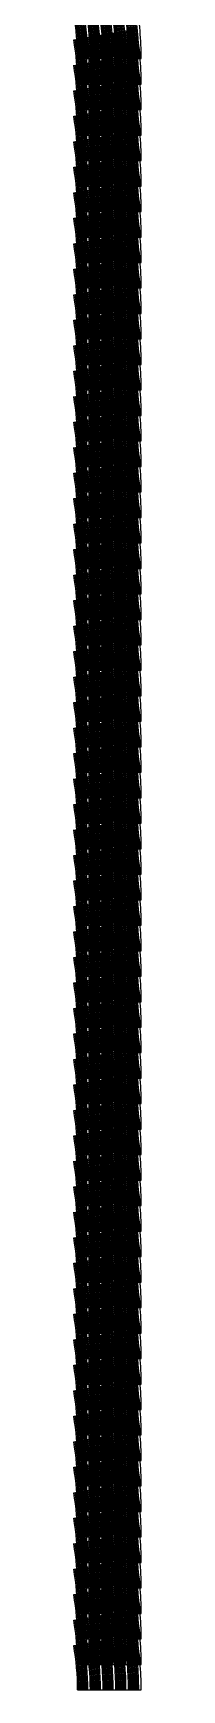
# Model space of a CAD drawing. Extents: x 21 to 26, y 10 to 524.
# Drawn here: x 20.7 to 26, y 10 to 140 of the extents above; entities that cross this region are included whole.
import ezdxf

# ---------------------------------------------------------------- set-up
doc = ezdxf.new("R2010")
doc.units = 0
doc.layers.add('paleta', color=255, linetype='CONTINUOUS')

msp = doc.modelspace()

# ---------------------------------------------------------------- linework, layer by layer
at = {"layer": 'paleta', "color": 63}
for p, q in [((20.7, 139.47), (25.62, 140.34)), ((21, 136), (26, 136))]:
    msp.add_line(p, q, dxfattribs=at)
at = {"layer": 'paleta', "color": 62}
for p, q in [((20.7, 137.47), (25.62, 138.34)), ((21, 134), (26, 134))]:
    msp.add_line(p, q, dxfattribs=at)
at = {"layer": 'paleta', "color": 64}
msp.add_line((21, 138), (26, 138), dxfattribs=at)
at = {"layer": 'paleta', "color": 61}
for p, q in [((20.7, 135.47), (25.62, 136.34)), ((21, 132), (26, 132))]:
    msp.add_line(p, q, dxfattribs=at)
at = {"layer": 'paleta', "color": 60}
for p, q in [((20.7, 133.47), (25.62, 134.34)), ((21, 130), (26, 130))]:
    msp.add_line(p, q, dxfattribs=at)
at = {"layer": 'paleta', "color": 59}
for p, q in [((20.7, 131.47), (25.62, 132.34)), ((21, 128), (26, 128))]:
    msp.add_line(p, q, dxfattribs=at)
at = {"layer": 'paleta', "color": 58}
for p, q in [((20.7, 129.47), (25.62, 130.34)), ((21, 126), (26, 126))]:
    msp.add_line(p, q, dxfattribs=at)
at = {"layer": 'paleta', "color": 57}
for p, q in [((20.7, 127.47), (25.62, 128.34)), ((21, 124), (26, 124))]:
    msp.add_line(p, q, dxfattribs=at)
at = {"layer": 'paleta', "color": 56}
for p, q in [((20.7, 125.47), (25.62, 126.34)), ((21, 122), (26, 122))]:
    msp.add_line(p, q, dxfattribs=at)
at = {"layer": 'paleta', "color": 55}
for p, q in [((20.7, 123.47), (25.62, 124.34)), ((21, 120), (26, 120))]:
    msp.add_line(p, q, dxfattribs=at)
at = {"layer": 'paleta', "color": 54}
for p, q in [((20.7, 121.47), (25.62, 122.34)), ((21, 118), (26, 118))]:
    msp.add_line(p, q, dxfattribs=at)
at = {"layer": 'paleta', "color": 53}
for p, q in [((20.7, 119.47), (25.62, 120.34)), ((21, 116), (26, 116))]:
    msp.add_line(p, q, dxfattribs=at)
at = {"layer": 'paleta', "color": 52}
for p, q in [((20.7, 117.47), (25.62, 118.34)), ((21, 114), (26, 114))]:
    msp.add_line(p, q, dxfattribs=at)
at = {"layer": 'paleta', "color": 51}
for p, q in [((20.7, 115.47), (25.62, 116.34)), ((21, 112), (26, 112))]:
    msp.add_line(p, q, dxfattribs=at)
at = {"layer": 'paleta', "color": 50}
for p, q in [((20.7, 113.47), (25.62, 114.34)), ((21, 110), (26, 110))]:
    msp.add_line(p, q, dxfattribs=at)
at = {"layer": 'paleta', "color": 49}
for p, q in [((20.7, 111.47), (25.62, 112.34)), ((21, 108), (26, 108))]:
    msp.add_line(p, q, dxfattribs=at)
at = {"layer": 'paleta', "color": 48}
for p, q in [((20.7, 109.47), (25.62, 110.34)), ((21, 106), (26, 106))]:
    msp.add_line(p, q, dxfattribs=at)
at = {"layer": 'paleta', "color": 47}
for p, q in [((20.7, 107.47), (25.62, 108.34)), ((21, 104), (26, 104))]:
    msp.add_line(p, q, dxfattribs=at)
at = {"layer": 'paleta', "color": 46}
for p, q in [((20.7, 105.47), (25.62, 106.34)), ((21, 102), (26, 102))]:
    msp.add_line(p, q, dxfattribs=at)
at = {"layer": 'paleta', "color": 45}
for p, q in [((20.7, 103.47), (25.62, 104.34)), ((21, 100), (26, 100))]:
    msp.add_line(p, q, dxfattribs=at)
at = {"layer": 'paleta', "color": 44}
for p, q in [((20.7, 101.47), (25.62, 102.34)), ((21, 98), (26, 98))]:
    msp.add_line(p, q, dxfattribs=at)
at = {"layer": 'paleta', "color": 43}
for p, q in [((20.7, 99.47), (25.62, 100.34)), ((21, 96), (26, 96))]:
    msp.add_line(p, q, dxfattribs=at)
at = {"layer": 'paleta', "color": 42}
for p, q in [((20.7, 97.47), (25.62, 98.34)), ((21, 94), (26, 94))]:
    msp.add_line(p, q, dxfattribs=at)
at = {"layer": 'paleta', "color": 41}
for p, q in [((20.7, 95.47), (25.62, 96.34)), ((21, 92), (26, 92))]:
    msp.add_line(p, q, dxfattribs=at)
at = {"layer": 'paleta', "color": 40}
for p, q in [((20.7, 93.47), (25.62, 94.34)), ((21, 90), (26, 90))]:
    msp.add_line(p, q, dxfattribs=at)
at = {"layer": 'paleta', "color": 39}
for p, q in [((20.7, 91.47), (25.62, 92.34)), ((21, 88), (26, 88))]:
    msp.add_line(p, q, dxfattribs=at)
at = {"layer": 'paleta', "color": 38}
for p, q in [((20.7, 89.47), (25.62, 90.34)), ((21, 86), (26, 86))]:
    msp.add_line(p, q, dxfattribs=at)
at = {"layer": 'paleta', "color": 37}
for p, q in [((20.7, 87.47), (25.62, 88.34)), ((21, 84), (26, 84))]:
    msp.add_line(p, q, dxfattribs=at)
at = {"layer": 'paleta', "color": 36}
for p, q in [((20.7, 85.47), (25.62, 86.34)), ((21, 82), (26, 82))]:
    msp.add_line(p, q, dxfattribs=at)
at = {"layer": 'paleta', "color": 35}
for p, q in [((20.7, 83.47), (25.62, 84.34)), ((21, 80), (26, 80))]:
    msp.add_line(p, q, dxfattribs=at)
at = {"layer": 'paleta', "color": 34}
for p, q in [((20.7, 81.47), (25.62, 82.34)), ((21, 78), (26, 78))]:
    msp.add_line(p, q, dxfattribs=at)
at = {"layer": 'paleta', "color": 33}
for p, q in [((20.7, 79.47), (25.62, 80.34)), ((21, 76), (26, 76))]:
    msp.add_line(p, q, dxfattribs=at)
at = {"layer": 'paleta', "color": 32}
for p, q in [((20.7, 77.47), (25.62, 78.34)), ((21, 74), (26, 74))]:
    msp.add_line(p, q, dxfattribs=at)
at = {"layer": 'paleta', "color": 31}
for p, q in [((20.7, 75.47), (25.62, 76.34)), ((21, 72), (26, 72))]:
    msp.add_line(p, q, dxfattribs=at)
at = {"layer": 'paleta', "color": 30}
for p, q in [((20.7, 73.47), (25.62, 74.34)), ((21, 70), (26, 70))]:
    msp.add_line(p, q, dxfattribs=at)
at = {"layer": 'paleta', "color": 29}
for p, q in [((20.7, 71.47), (25.62, 72.34)), ((21, 68), (26, 68))]:
    msp.add_line(p, q, dxfattribs=at)
at = {"layer": 'paleta', "color": 28}
for p, q in [((20.7, 69.47), (25.62, 70.34)), ((21, 66), (26, 66))]:
    msp.add_line(p, q, dxfattribs=at)
at = {"layer": 'paleta', "color": 27}
for p, q in [((20.7, 67.47), (25.62, 68.34)), ((21, 64), (26, 64))]:
    msp.add_line(p, q, dxfattribs=at)
at = {"layer": 'paleta', "color": 26}
for p, q in [((20.7, 65.47), (25.62, 66.34)), ((21, 62), (26, 62))]:
    msp.add_line(p, q, dxfattribs=at)
at = {"layer": 'paleta', "color": 25}
for p, q in [((20.7, 63.47), (25.62, 64.34)), ((21, 60), (26, 60))]:
    msp.add_line(p, q, dxfattribs=at)
at = {"layer": 'paleta', "color": 24}
for p, q in [((20.7, 61.47), (25.62, 62.34)), ((21, 58), (26, 58))]:
    msp.add_line(p, q, dxfattribs=at)
at = {"layer": 'paleta', "color": 23}
for p, q in [((20.7, 59.47), (25.62, 60.34)), ((21, 56), (26, 56))]:
    msp.add_line(p, q, dxfattribs=at)
at = {"layer": 'paleta', "color": 22}
for p, q in [((20.7, 57.47), (25.62, 58.34)), ((21, 54), (26, 54))]:
    msp.add_line(p, q, dxfattribs=at)
at = {"layer": 'paleta', "color": 21}
for p, q in [((20.7, 55.47), (25.62, 56.34)), ((21, 52), (26, 52))]:
    msp.add_line(p, q, dxfattribs=at)
at = {"layer": 'paleta', "color": 20}
for p, q in [((20.7, 53.47), (25.62, 54.34)), ((21, 50), (26, 50))]:
    msp.add_line(p, q, dxfattribs=at)
at = {"layer": 'paleta', "color": 19}
for p, q in [((20.7, 51.47), (25.62, 52.34)), ((21, 48), (26, 48))]:
    msp.add_line(p, q, dxfattribs=at)
at = {"layer": 'paleta', "color": 18}
for p, q in [((20.7, 49.47), (25.62, 50.34)), ((21, 46), (26, 46))]:
    msp.add_line(p, q, dxfattribs=at)
at = {"layer": 'paleta', "color": 17}
for p, q in [((20.7, 47.47), (25.62, 48.34)), ((21, 44), (26, 44))]:
    msp.add_line(p, q, dxfattribs=at)
at = {"layer": 'paleta', "color": 16}
for p, q in [((20.7, 45.47), (25.62, 46.34)), ((21, 42), (26, 42))]:
    msp.add_line(p, q, dxfattribs=at)
at = {"layer": 'paleta', "color": 15}
for p, q in [((20.7, 43.47), (25.62, 44.34)), ((21, 40), (26, 40))]:
    msp.add_line(p, q, dxfattribs=at)
at = {"layer": 'paleta', "color": 14}
for p, q in [((20.7, 41.47), (25.62, 42.34)), ((21, 38), (26, 38))]:
    msp.add_line(p, q, dxfattribs=at)
at = {"layer": 'paleta', "color": 13}
for p, q in [((20.7, 39.47), (25.62, 40.34)), ((21, 36), (26, 36))]:
    msp.add_line(p, q, dxfattribs=at)
at = {"layer": 'paleta', "color": 12}
for p, q in [((20.7, 37.47), (25.62, 38.34)), ((21, 34), (26, 34))]:
    msp.add_line(p, q, dxfattribs=at)
at = {"layer": 'paleta', "color": 11}
for p, q in [((20.7, 35.47), (25.62, 36.34)), ((21, 32), (26, 32))]:
    msp.add_line(p, q, dxfattribs=at)
at = {"layer": 'paleta', "color": 10}
for p, q in [((20.7, 33.47), (25.62, 34.34)), ((21, 30), (26, 30))]:
    msp.add_line(p, q, dxfattribs=at)
at = {"layer": 'paleta', "color": 9}
for p, q in [((20.7, 31.47), (25.62, 32.34)), ((21, 28), (26, 28))]:
    msp.add_line(p, q, dxfattribs=at)
at = {"layer": 'paleta', "color": 8}
for p, q in [((20.7, 29.47), (25.62, 30.34)), ((21, 26), (26, 26))]:
    msp.add_line(p, q, dxfattribs=at)
at = {"layer": 'paleta', "color": 7}
for p, q in [((20.7, 27.47), (25.62, 28.34)), ((21, 24), (26, 24))]:
    msp.add_line(p, q, dxfattribs=at)
at = {"layer": 'paleta', "color": 6}
for p, q in [((20.7, 25.47), (25.62, 26.34)), ((21, 22), (26, 22))]:
    msp.add_line(p, q, dxfattribs=at)
at = {"layer": 'paleta', "color": 5}
for p, q in [((20.7, 23.47), (25.62, 24.34)), ((21, 20), (26, 20))]:
    msp.add_line(p, q, dxfattribs=at)
at = {"layer": 'paleta', "color": 4}
for p, q in [((20.7, 21.47), (25.62, 22.34)), ((21, 18), (26, 18))]:
    msp.add_line(p, q, dxfattribs=at)
at = {"layer": 'paleta', "color": 3}
for p, q in [((20.7, 19.47), (25.62, 20.34)), ((21, 16), (26, 16))]:
    msp.add_line(p, q, dxfattribs=at)
at = {"layer": 'paleta', "color": 2}
for p, q in [((20.7, 17.47), (25.62, 18.34)), ((21, 14), (26, 14))]:
    msp.add_line(p, q, dxfattribs=at)
at = {"layer": 'paleta', "color": 1}
for p, q in [((20.7, 15.47), (25.62, 16.34)), ((21, 12), (26, 12))]:
    msp.add_line(p, q, dxfattribs=at)
at = {"layer": 'paleta', "color": 0}
for p, q in [((20.7, 13.47), (25.62, 14.34)), ((21, 10), (26, 10))]:
    msp.add_line(p, q, dxfattribs=at)
at = {"layer": 'paleta', "color": 64}
for radius in [21.3, 21.4, 21.5, 21.6, 21.7, 21.8, 22, 22.1, 22.2, 22.3, 22.4, 22.5, 22.6, 22.7, 22.8, 23, 23.1, 23.2, 23.3, 23.4, 23.5, 23.6, 23.7, 23.8, 24, 24.1, 24.2, 24.3, 24.4, 24.5, 24.6, 24.7, 24.8, 25, 20, 20, 20.1, 20.2, 20.3, 20.4, 20.5, 20.6, 20.7, 20.8, 21, 21.1, 21.2]:
    msp.add_arc((1, 138), radius, 360, 10, dxfattribs=at)
at = {"layer": 'paleta', "color": 63}
for radius in [20, 20, 20.1, 20.2, 20.3, 20.4, 20.5, 20.6, 20.7, 20.8, 21, 21.1, 21.2, 21.3, 21.4, 21.5, 21.6, 21.7, 21.8, 22, 22.1, 22.2, 22.3, 22.4, 22.5, 22.6, 22.7, 22.8, 23, 23.1, 23.2, 23.3, 23.4, 23.5, 23.6, 23.7, 23.8, 24, 24.1, 24.2, 24.3, 24.4, 24.5, 24.6, 24.7, 24.8, 25]:
    msp.add_arc((1, 136), radius, 360, 10, dxfattribs=at)
at = {"layer": 'paleta', "color": 62}
for radius in [22, 22.1, 22.2, 22.3, 22.4, 22.5, 22.6, 22.7, 22.8, 23, 23.1, 23.2, 23.3, 23.4, 23.5, 23.6, 23.7, 23.8, 24, 24.1, 24.2, 24.3, 24.4, 24.5, 24.6, 24.7, 24.8, 25, 20, 20, 20.1, 20.2, 20.3, 20.4, 20.5, 20.6, 20.7, 20.8, 21, 21.1, 21.2, 21.3, 21.4, 21.5, 21.6, 21.7, 21.8]:
    msp.add_arc((1, 134), radius, 360, 10, dxfattribs=at)
at = {"layer": 'paleta', "color": 61}
for radius in [20, 20, 20.1, 20.2, 20.3, 20.4, 20.5, 20.6, 20.7, 20.8, 21, 21.1, 21.2, 21.3, 21.4, 21.5, 21.6, 21.7, 21.8, 22, 22.1, 22.2, 22.3, 22.4, 22.5, 22.6, 22.7, 22.8, 23, 23.1, 23.2, 23.3, 23.4, 23.5, 23.6, 23.7, 23.8, 24, 24.1, 24.2, 24.3, 24.4, 24.5, 24.6, 24.7, 24.8, 25]:
    msp.add_arc((1, 132), radius, 360, 10, dxfattribs=at)
at = {"layer": 'paleta', "color": 60}
for radius in [22.5, 22.6, 22.7, 22.8, 23, 23.1, 23.2, 23.3, 23.4, 23.5, 23.6, 23.7, 23.8, 24, 24.1, 24.2, 24.3, 24.4, 24.5, 24.6, 24.7, 24.8, 25, 20, 20, 20.1, 20.2, 20.3, 20.4, 20.5, 20.6, 20.7, 20.8, 21, 21.1, 21.2, 21.3, 21.4, 21.5, 21.6, 21.7, 21.8, 22, 22.1, 22.2, 22.3, 22.4]:
    msp.add_arc((1, 130), radius, 360, 10, dxfattribs=at)
at = {"layer": 'paleta', "color": 59}
for radius in [20, 20, 20.1, 20.2, 20.3, 20.4, 20.5, 20.6, 20.7, 20.8, 21, 21.1, 21.2, 21.3, 21.4, 21.5, 21.6, 21.7, 21.8, 22, 22.1, 22.2, 22.3, 22.4, 22.5, 22.6, 22.7, 22.8, 23, 23.1, 23.2, 23.3, 23.4, 23.5, 23.6, 23.7, 23.8, 24, 24.1, 24.2, 24.3, 24.4, 24.5, 24.6, 24.7, 24.8, 25]:
    msp.add_arc((1, 128), radius, 360, 10, dxfattribs=at)
at = {"layer": 'paleta', "color": 58}
for radius in [23.1, 23.2, 23.3, 23.4, 23.5, 23.6, 23.7, 23.8, 24, 24.1, 24.2, 24.3, 24.4, 24.5, 24.6, 24.7, 24.8, 25, 20, 20, 20.1, 20.2, 20.3, 20.4, 20.5, 20.6, 20.7, 20.8, 21, 21.1, 21.2, 21.3, 21.4, 21.5, 21.6, 21.7, 21.8, 22, 22.1, 22.2, 22.3, 22.4, 22.5, 22.6, 22.7, 22.8, 23]:
    msp.add_arc((1, 126), radius, 360, 10, dxfattribs=at)
at = {"layer": 'paleta', "color": 57}
for radius in [20, 20, 20.1, 20.2, 20.3, 20.4, 20.5, 20.6, 20.7, 20.8, 21, 21.1, 21.2, 21.3, 21.4, 21.5, 21.6, 21.7, 21.8, 22, 22.1, 22.2, 22.3, 22.4, 22.5, 22.6, 22.7, 22.8, 23, 23.1, 23.2, 23.3, 23.4, 23.5, 23.6, 23.7, 23.8, 24, 24.1, 24.2, 24.3, 24.4, 24.5, 24.6, 24.7, 24.8, 25]:
    msp.add_arc((1, 124), radius, 360, 10, dxfattribs=at)
at = {"layer": 'paleta', "color": 56}
for radius in [23.6, 23.7, 23.8, 24, 24.1, 24.2, 24.3, 24.4, 24.5, 24.6, 24.7, 24.8, 25, 20, 20, 20.1, 20.2, 20.3, 20.4, 20.5, 20.6, 20.7, 20.8, 21, 21.1, 21.2, 21.3, 21.4, 21.5, 21.6, 21.7, 21.8, 22, 22.1, 22.2, 22.3, 22.4, 22.5, 22.6, 22.7, 22.8, 23, 23.1, 23.2, 23.3, 23.4, 23.5]:
    msp.add_arc((1, 122), radius, 360, 10, dxfattribs=at)
at = {"layer": 'paleta', "color": 55}
for radius in [20.2, 20.3, 20.4, 20.5, 20.6, 20.7, 20.8, 21, 21.1, 21.2, 21.3, 21.4, 21.5, 21.6, 21.7, 21.8, 22, 22.1, 22.2, 22.3, 22.4, 22.5, 22.6, 22.7, 22.8, 23, 23.1, 23.2, 23.3, 23.4, 23.5, 23.6, 23.7, 23.8, 24, 24.1, 24.2, 24.3, 24.4, 24.5, 24.6, 24.7, 24.8, 25, 20, 20, 20.1]:
    msp.add_arc((1, 120), radius, 360, 10, dxfattribs=at)
at = {"layer": 'paleta', "color": 54}
for radius in [24.2, 24.3, 24.4, 24.5, 24.6, 24.7, 24.8, 25, 20, 20, 20.1, 20.2, 20.3, 20.4, 20.5, 20.6, 20.7, 20.8, 21, 21.1, 21.2, 21.3, 21.4, 21.5, 21.6, 21.7, 21.8, 22, 22.1, 22.2, 22.3, 22.4, 22.5, 22.6, 22.7, 22.8, 23, 23.1, 23.2, 23.3, 23.4, 23.5, 23.6, 23.7, 23.8, 24, 24.1]:
    msp.add_arc((1, 118), radius, 360, 10, dxfattribs=at)
at = {"layer": 'paleta', "color": 53}
for radius in [20.8, 21, 21.1, 21.2, 21.3, 21.4, 21.5, 21.6, 21.7, 21.8, 22, 22.1, 22.2, 22.3, 22.4, 22.5, 22.6, 22.7, 22.8, 23, 23.1, 23.2, 23.3, 23.4, 23.5, 23.6, 23.7, 23.8, 24, 24.1, 24.2, 24.3, 24.4, 24.5, 24.6, 24.7, 24.8, 25, 20, 20, 20.1, 20.2, 20.3, 20.4, 20.5, 20.6, 20.7]:
    msp.add_arc((1, 116), radius, 360, 10, dxfattribs=at)
at = {"layer": 'paleta', "color": 52}
for radius in [24.8, 25, 20, 20, 20.1, 20.2, 20.3, 20.4, 20.5, 20.6, 20.7, 20.8, 21, 21.1, 21.2, 21.3, 21.4, 21.5, 21.6, 21.7, 21.8, 22, 22.1, 22.2, 22.3, 22.4, 22.5, 22.6, 22.7, 22.8, 23, 23.1, 23.2, 23.3, 23.4, 23.5, 23.6, 23.7, 23.8, 24, 24.1, 24.2, 24.3, 24.4, 24.5, 24.6, 24.7]:
    msp.add_arc((1, 114), radius, 360, 10, dxfattribs=at)
at = {"layer": 'paleta', "color": 51}
for radius in [21.3, 21.4, 21.5, 21.6, 21.7, 21.8, 22, 22.1, 22.2, 22.3, 22.4, 22.5, 22.6, 22.7, 22.8, 23, 23.1, 23.2, 23.3, 23.4, 23.5, 23.6, 23.7, 23.8, 24, 24.1, 24.2, 24.3, 24.4, 24.5, 24.6, 24.7, 24.8, 25, 20, 20, 20.1, 20.2, 20.3, 20.4, 20.5, 20.6, 20.7, 20.8, 21, 21.1, 21.2]:
    msp.add_arc((1, 112), radius, 360, 10, dxfattribs=at)
at = {"layer": 'paleta', "color": 50}
for radius in [20, 20, 20.1, 20.2, 20.3, 20.4, 20.5, 20.6, 20.7, 20.8, 21, 21.1, 21.2, 21.3, 21.4, 21.5, 21.6, 21.7, 21.8, 22, 22.1, 22.2, 22.3, 22.4, 22.5, 22.6, 22.7, 22.8, 23, 23.1, 23.2, 23.3, 23.4, 23.5, 23.6, 23.7, 23.8, 24, 24.1, 24.2, 24.3, 24.4, 24.5, 24.6, 24.7, 24.8, 25]:
    msp.add_arc((1, 110), radius, 360, 10, dxfattribs=at)
at = {"layer": 'paleta', "color": 49}
for radius in [22, 22.1, 22.2, 22.3, 22.4, 22.5, 22.6, 22.7, 22.8, 23, 23.1, 23.2, 23.3, 23.4, 23.5, 23.6, 23.7, 23.8, 24, 24.1, 24.2, 24.3, 24.4, 24.5, 24.6, 24.7, 24.8, 25, 20, 20, 20.1, 20.2, 20.3, 20.4, 20.5, 20.6, 20.7, 20.8, 21, 21.1, 21.2, 21.3, 21.4, 21.5, 21.6, 21.7, 21.8]:
    msp.add_arc((1, 108), radius, 360, 10, dxfattribs=at)
at = {"layer": 'paleta', "color": 48}
for radius in [20, 20, 20.1, 20.2, 20.3, 20.4, 20.5, 20.6, 20.7, 20.8, 21, 21.1, 21.2, 21.3, 21.4, 21.5, 21.6, 21.7, 21.8, 22, 22.1, 22.2, 22.3, 22.4, 22.5, 22.6, 22.7, 22.8, 23, 23.1, 23.2, 23.3, 23.4, 23.5, 23.6, 23.7, 23.8, 24, 24.1, 24.2, 24.3, 24.4, 24.5, 24.6, 24.7, 24.8, 25]:
    msp.add_arc((1, 106), radius, 360, 10, dxfattribs=at)
at = {"layer": 'paleta', "color": 47}
for radius in [22.5, 22.6, 22.7, 22.8, 23, 23.1, 23.2, 23.3, 23.4, 23.5, 23.6, 23.7, 23.8, 24, 24.1, 24.2, 24.3, 24.4, 24.5, 24.6, 24.7, 24.8, 25, 20, 20, 20.1, 20.2, 20.3, 20.4, 20.5, 20.6, 20.7, 20.8, 21, 21.1, 21.2, 21.3, 21.4, 21.5, 21.6, 21.7, 21.8, 22, 22.1, 22.2, 22.3, 22.4]:
    msp.add_arc((1, 104), radius, 360, 10, dxfattribs=at)
at = {"layer": 'paleta', "color": 46}
for radius in [20, 20, 20.1, 20.2, 20.3, 20.4, 20.5, 20.6, 20.7, 20.8, 21, 21.1, 21.2, 21.3, 21.4, 21.5, 21.6, 21.7, 21.8, 22, 22.1, 22.2, 22.3, 22.4, 22.5, 22.6, 22.7, 22.8, 23, 23.1, 23.2, 23.3, 23.4, 23.5, 23.6, 23.7, 23.8, 24, 24.1, 24.2, 24.3, 24.4, 24.5, 24.6, 24.7, 24.8, 25]:
    msp.add_arc((1, 102), radius, 360, 10, dxfattribs=at)
at = {"layer": 'paleta', "color": 45}
for radius in [23.1, 23.2, 23.3, 23.4, 23.5, 23.6, 23.7, 23.8, 24, 24.1, 24.2, 24.3, 24.4, 24.5, 24.6, 24.7, 24.8, 25, 20, 20, 20.1, 20.2, 20.3, 20.4, 20.5, 20.6, 20.7, 20.8, 21, 21.1, 21.2, 21.3, 21.4, 21.5, 21.6, 21.7, 21.8, 22, 22.1, 22.2, 22.3, 22.4, 22.5, 22.6, 22.7, 22.8, 23]:
    msp.add_arc((1, 100), radius, 360, 10, dxfattribs=at)
at = {"layer": 'paleta', "color": 44}
for radius in [20, 20, 20.1, 20.2, 20.3, 20.4, 20.5, 20.6, 20.7, 20.8, 21, 21.1, 21.2, 21.3, 21.4, 21.5, 21.6, 21.7, 21.8, 22, 22.1, 22.2, 22.3, 22.4, 22.5, 22.6, 22.7, 22.8, 23, 23.1, 23.2, 23.3, 23.4, 23.5, 23.6, 23.7, 23.8, 24, 24.1, 24.2, 24.3, 24.4, 24.5, 24.6, 24.7, 24.8, 25]:
    msp.add_arc((1, 98), radius, 360, 10, dxfattribs=at)
at = {"layer": 'paleta', "color": 43}
for radius in [23.6, 23.7, 23.8, 24, 24.1, 24.2, 24.3, 24.4, 24.5, 24.6, 24.7, 24.8, 25, 20, 20, 20.1, 20.2, 20.3, 20.4, 20.5, 20.6, 20.7, 20.8, 21, 21.1, 21.2, 21.3, 21.4, 21.5, 21.6, 21.7, 21.8, 22, 22.1, 22.2, 22.3, 22.4, 22.5, 22.6, 22.7, 22.8, 23, 23.1, 23.2, 23.3, 23.4, 23.5]:
    msp.add_arc((1, 96), radius, 360, 10, dxfattribs=at)
at = {"layer": 'paleta', "color": 42}
for radius in [20.2, 20.3, 20.4, 20.5, 20.6, 20.7, 20.8, 21, 21.1, 21.2, 21.3, 21.4, 21.5, 21.6, 21.7, 21.8, 22, 22.1, 22.2, 22.3, 22.4, 22.5, 22.6, 22.7, 22.8, 23, 23.1, 23.2, 23.3, 23.4, 23.5, 23.6, 23.7, 23.8, 24, 24.1, 24.2, 24.3, 24.4, 24.5, 24.6, 24.7, 24.8, 25, 20, 20, 20.1]:
    msp.add_arc((1, 94), radius, 360, 10, dxfattribs=at)
at = {"layer": 'paleta', "color": 41}
for radius in [24.2, 24.3, 24.4, 24.5, 24.6, 24.7, 24.8, 25, 20, 20, 20.1, 20.2, 20.3, 20.4, 20.5, 20.6, 20.7, 20.8, 21, 21.1, 21.2, 21.3, 21.4, 21.5, 21.6, 21.7, 21.8, 22, 22.1, 22.2, 22.3, 22.4, 22.5, 22.6, 22.7, 22.8, 23, 23.1, 23.2, 23.3, 23.4, 23.5, 23.6, 23.7, 23.8, 24, 24.1]:
    msp.add_arc((1, 92), radius, 360, 10, dxfattribs=at)
at = {"layer": 'paleta', "color": 40}
for radius in [20.8, 21, 21.1, 21.2, 21.3, 21.4, 21.5, 21.6, 21.7, 21.8, 22, 22.1, 22.2, 22.3, 22.4, 22.5, 22.6, 22.7, 22.8, 23, 23.1, 23.2, 23.3, 23.4, 23.5, 23.6, 23.7, 23.8, 24, 24.1, 24.2, 24.3, 24.4, 24.5, 24.6, 24.7, 24.8, 25, 20, 20, 20.1, 20.2, 20.3, 20.4, 20.5, 20.6, 20.7]:
    msp.add_arc((1, 90), radius, 360, 10, dxfattribs=at)
at = {"layer": 'paleta', "color": 39}
for radius in [24.8, 25, 20, 20, 20.1, 20.2, 20.3, 20.4, 20.5, 20.6, 20.7, 20.8, 21, 21.1, 21.2, 21.3, 21.4, 21.5, 21.6, 21.7, 21.8, 22, 22.1, 22.2, 22.3, 22.4, 22.5, 22.6, 22.7, 22.8, 23, 23.1, 23.2, 23.3, 23.4, 23.5, 23.6, 23.7, 23.8, 24, 24.1, 24.2, 24.3, 24.4, 24.5, 24.6, 24.7]:
    msp.add_arc((1, 88), radius, 360, 10, dxfattribs=at)
at = {"layer": 'paleta', "color": 38}
for radius in [21.3, 21.4, 21.5, 21.6, 21.7, 21.8, 22, 22.1, 22.2, 22.3, 22.4, 22.5, 22.6, 22.7, 22.8, 23, 23.1, 23.2, 23.3, 23.4, 23.5, 23.6, 23.7, 23.8, 24, 24.1, 24.2, 24.3, 24.4, 24.5, 24.6, 24.7, 24.8, 25, 20, 20, 20.1, 20.2, 20.3, 20.4, 20.5, 20.6, 20.7, 20.8, 21, 21.1, 21.2]:
    msp.add_arc((1, 86), radius, 360, 10, dxfattribs=at)
at = {"layer": 'paleta', "color": 37}
for radius in [20, 20, 20.1, 20.2, 20.3, 20.4, 20.5, 20.6, 20.7, 20.8, 21, 21.1, 21.2, 21.3, 21.4, 21.5, 21.6, 21.7, 21.8, 22, 22.1, 22.2, 22.3, 22.4, 22.5, 22.6, 22.7, 22.8, 23, 23.1, 23.2, 23.3, 23.4, 23.5, 23.6, 23.7, 23.8, 24, 24.1, 24.2, 24.3, 24.4, 24.5, 24.6, 24.7, 24.8, 25]:
    msp.add_arc((1, 84), radius, 360, 10, dxfattribs=at)
at = {"layer": 'paleta', "color": 36}
for radius in [22, 22.1, 22.2, 22.3, 22.4, 22.5, 22.6, 22.7, 22.8, 23, 23.1, 23.2, 23.3, 23.4, 23.5, 23.6, 23.7, 23.8, 24, 24.1, 24.2, 24.3, 24.4, 24.5, 24.6, 24.7, 24.8, 25, 20, 20, 20.1, 20.2, 20.3, 20.4, 20.5, 20.6, 20.7, 20.8, 21, 21.1, 21.2, 21.3, 21.4, 21.5, 21.6, 21.7, 21.8]:
    msp.add_arc((1, 82), radius, 360, 10, dxfattribs=at)
at = {"layer": 'paleta', "color": 35}
for radius in [20, 20, 20.1, 20.2, 20.3, 20.4, 20.5, 20.6, 20.7, 20.8, 21, 21.1, 21.2, 21.3, 21.4, 21.5, 21.6, 21.7, 21.8, 22, 22.1, 22.2, 22.3, 22.4, 22.5, 22.6, 22.7, 22.8, 23, 23.1, 23.2, 23.3, 23.4, 23.5, 23.6, 23.7, 23.8, 24, 24.1, 24.2, 24.3, 24.4, 24.5, 24.6, 24.7, 24.8, 25]:
    msp.add_arc((1, 80), radius, 360, 10, dxfattribs=at)
at = {"layer": 'paleta', "color": 34}
for radius in [22.5, 22.6, 22.7, 22.8, 23, 23.1, 23.2, 23.3, 23.4, 23.5, 23.6, 23.7, 23.8, 24, 24.1, 24.2, 24.3, 24.4, 24.5, 24.6, 24.7, 24.8, 25, 20, 20, 20.1, 20.2, 20.3, 20.4, 20.5, 20.6, 20.7, 20.8, 21, 21.1, 21.2, 21.3, 21.4, 21.5, 21.6, 21.7, 21.8, 22, 22.1, 22.2, 22.3, 22.4]:
    msp.add_arc((1, 78), radius, 360, 10, dxfattribs=at)
at = {"layer": 'paleta', "color": 33}
for radius in [20, 20, 20.1, 20.2, 20.3, 20.4, 20.5, 20.6, 20.7, 20.8, 21, 21.1, 21.2, 21.3, 21.4, 21.5, 21.6, 21.7, 21.8, 22, 22.1, 22.2, 22.3, 22.4, 22.5, 22.6, 22.7, 22.8, 23, 23.1, 23.2, 23.3, 23.4, 23.5, 23.6, 23.7, 23.8, 24, 24.1, 24.2, 24.3, 24.4, 24.5, 24.6, 24.7, 24.8, 25]:
    msp.add_arc((1, 76), radius, 360, 10, dxfattribs=at)
at = {"layer": 'paleta', "color": 32}
for radius in [23.1, 23.2, 23.3, 23.4, 23.5, 23.6, 23.7, 23.8, 24, 24.1, 24.2, 24.3, 24.4, 24.5, 24.6, 24.7, 24.8, 25, 20, 20, 20.1, 20.2, 20.3, 20.4, 20.5, 20.6, 20.7, 20.8, 21, 21.1, 21.2, 21.3, 21.4, 21.5, 21.6, 21.7, 21.8, 22, 22.1, 22.2, 22.3, 22.4, 22.5, 22.6, 22.7, 22.8, 23]:
    msp.add_arc((1, 74), radius, 360, 10, dxfattribs=at)
at = {"layer": 'paleta', "color": 31}
for radius in [20, 20, 20.1, 20.2, 20.3, 20.4, 20.5, 20.6, 20.7, 20.8, 21, 21.1, 21.2, 21.3, 21.4, 21.5, 21.6, 21.7, 21.8, 22, 22.1, 22.2, 22.3, 22.4, 22.5, 22.6, 22.7, 22.8, 23, 23.1, 23.2, 23.3, 23.4, 23.5, 23.6, 23.7, 23.8, 24, 24.1, 24.2, 24.3, 24.4, 24.5, 24.6, 24.7, 24.8, 25]:
    msp.add_arc((1, 72), radius, 360, 10, dxfattribs=at)
at = {"layer": 'paleta', "color": 30}
for radius in [23.7, 23.8, 24, 24.1, 24.2, 24.3, 24.4, 24.5, 24.6, 24.7, 24.8, 25, 20, 20, 20.1, 20.2, 20.3, 20.4, 20.5, 20.6, 20.7, 20.8, 21, 21.1, 21.2, 21.3, 21.4, 21.5, 21.6, 21.7, 21.8, 22, 22.1, 22.2, 22.3, 22.4, 22.5, 22.6, 22.7, 22.8, 23, 23.1, 23.2, 23.3, 23.4, 23.5, 23.6]:
    msp.add_arc((1, 70), radius, 360, 10, dxfattribs=at)
at = {"layer": 'paleta', "color": 29}
for radius in [20.2, 20.3, 20.4, 20.5, 20.6, 20.7, 20.8, 21, 21.1, 21.2, 21.3, 21.4, 21.5, 21.6, 21.7, 21.8, 22, 22.1, 22.2, 22.3, 22.4, 22.5, 22.6, 22.7, 22.8, 23, 23.1, 23.2, 23.3, 23.4, 23.5, 23.6, 23.7, 23.8, 24, 24.1, 24.2, 24.3, 24.4, 24.5, 24.6, 24.7, 24.8, 25, 20, 20, 20.1]:
    msp.add_arc((1, 68), radius, 360, 10, dxfattribs=at)
at = {"layer": 'paleta', "color": 28}
for radius in [24.2, 24.3, 24.4, 24.5, 24.6, 24.7, 24.8, 25, 20, 20, 20.1, 20.2, 20.3, 20.4, 20.5, 20.6, 20.7, 20.8, 21, 21.1, 21.2, 21.3, 21.4, 21.5, 21.6, 21.7, 21.8, 22, 22.1, 22.2, 22.3, 22.4, 22.5, 22.6, 22.7, 22.8, 23, 23.1, 23.2, 23.3, 23.4, 23.5, 23.6, 23.7, 23.8, 24, 24.1]:
    msp.add_arc((1, 66), radius, 360, 10, dxfattribs=at)
at = {"layer": 'paleta', "color": 27}
for radius in [20.8, 21, 21.1, 21.2, 21.3, 21.4, 21.5, 21.6, 21.7, 21.8, 22, 22.1, 22.2, 22.3, 22.4, 22.5, 22.6, 22.7, 22.8, 23, 23.1, 23.2, 23.3, 23.4, 23.5, 23.6, 23.7, 23.8, 24, 24.1, 24.2, 24.3, 24.4, 24.5, 24.6, 24.7, 24.8, 25, 20, 20, 20.1, 20.2, 20.3, 20.4, 20.5, 20.6, 20.7]:
    msp.add_arc((1, 64), radius, 360, 10, dxfattribs=at)
at = {"layer": 'paleta', "color": 26}
for radius in [24.8, 25, 20, 20, 20.1, 20.2, 20.3, 20.4, 20.5, 20.6, 20.7, 20.8, 21, 21.1, 21.2, 21.3, 21.4, 21.5, 21.6, 21.7, 21.8, 22, 22.1, 22.2, 22.3, 22.4, 22.5, 22.6, 22.7, 22.8, 23, 23.1, 23.2, 23.3, 23.4, 23.5, 23.6, 23.7, 23.8, 24, 24.1, 24.2, 24.3, 24.4, 24.5, 24.6, 24.7]:
    msp.add_arc((1, 62), radius, 360, 10, dxfattribs=at)
at = {"layer": 'paleta', "color": 25}
for radius in [21.3, 21.4, 21.5, 21.6, 21.7, 21.8, 22, 22.1, 22.2, 22.3, 22.4, 22.5, 22.6, 22.7, 22.8, 23, 23.1, 23.2, 23.3, 23.4, 23.5, 23.6, 23.7, 23.8, 24, 24.1, 24.2, 24.3, 24.4, 24.5, 24.6, 24.7, 24.8, 25, 20, 20, 20.1, 20.2, 20.3, 20.4, 20.5, 20.6, 20.7, 20.8, 21, 21.1, 21.2]:
    msp.add_arc((1, 60), radius, 360, 10, dxfattribs=at)
at = {"layer": 'paleta', "color": 24}
for radius in [20, 20, 20.1, 20.2, 20.3, 20.4, 20.5, 20.6, 20.7, 20.8, 21, 21.1, 21.2, 21.3, 21.4, 21.5, 21.6, 21.7, 21.8, 22, 22.1, 22.2, 22.3, 22.4, 22.5, 22.6, 22.7, 22.8, 23, 23.1, 23.2, 23.3, 23.4, 23.5, 23.6, 23.7, 23.8, 24, 24.1, 24.2, 24.3, 24.4, 24.5, 24.6, 24.7, 24.8, 25]:
    msp.add_arc((1, 58), radius, 360, 10, dxfattribs=at)
at = {"layer": 'paleta', "color": 23}
for radius in [22, 22.1, 22.2, 22.3, 22.4, 22.5, 22.6, 22.7, 22.8, 23, 23.1, 23.2, 23.3, 23.4, 23.5, 23.6, 23.7, 23.8, 24, 24.1, 24.2, 24.3, 24.4, 24.5, 24.6, 24.7, 24.8, 25, 20, 20, 20.1, 20.2, 20.3, 20.4, 20.5, 20.6, 20.7, 20.8, 21, 21.1, 21.2, 21.3, 21.4, 21.5, 21.6, 21.7, 21.8]:
    msp.add_arc((1, 56), radius, 360, 10, dxfattribs=at)
at = {"layer": 'paleta', "color": 22}
for radius in [20, 20, 20.1, 20.2, 20.3, 20.4, 20.5, 20.6, 20.7, 20.8, 21, 21.1, 21.2, 21.3, 21.4, 21.5, 21.6, 21.7, 21.8, 22, 22.1, 22.2, 22.3, 22.4, 22.5, 22.6, 22.7, 22.8, 23, 23.1, 23.2, 23.3, 23.4, 23.5, 23.6, 23.7, 23.8, 24, 24.1, 24.2, 24.3, 24.4, 24.5, 24.6, 24.7, 24.8, 25]:
    msp.add_arc((1, 54), radius, 360, 10, dxfattribs=at)
at = {"layer": 'paleta', "color": 21}
for radius in [22.5, 22.6, 22.7, 22.8, 23, 23.1, 23.2, 23.3, 23.4, 23.5, 23.6, 23.7, 23.8, 24, 24.1, 24.2, 24.3, 24.4, 24.5, 24.6, 24.7, 24.8, 25, 20, 20, 20.1, 20.2, 20.3, 20.4, 20.5, 20.6, 20.7, 20.8, 21, 21.1, 21.2, 21.3, 21.4, 21.5, 21.6, 21.7, 21.8, 22, 22.1, 22.2, 22.3, 22.4]:
    msp.add_arc((1, 52), radius, 360, 10, dxfattribs=at)
at = {"layer": 'paleta', "color": 20}
for radius in [20, 20, 20.1, 20.2, 20.3, 20.4, 20.5, 20.6, 20.7, 20.8, 21, 21.1, 21.2, 21.3, 21.4, 21.5, 21.6, 21.7, 21.8, 22, 22.1, 22.2, 22.3, 22.4, 22.5, 22.6, 22.7, 22.8, 23, 23.1, 23.2, 23.3, 23.4, 23.5, 23.6, 23.7, 23.8, 24, 24.1, 24.2, 24.3, 24.4, 24.5, 24.6, 24.7, 24.8, 25]:
    msp.add_arc((1, 50), radius, 360, 10, dxfattribs=at)
at = {"layer": 'paleta', "color": 19}
for radius in [23.1, 23.2, 23.3, 23.4, 23.5, 23.6, 23.7, 23.8, 24, 24.1, 24.2, 24.3, 24.4, 24.5, 24.6, 24.7, 24.8, 25, 20, 20, 20.1, 20.2, 20.3, 20.4, 20.5, 20.6, 20.7, 20.8, 21, 21.1, 21.2, 21.3, 21.4, 21.5, 21.6, 21.7, 21.8, 22, 22.1, 22.2, 22.3, 22.4, 22.5, 22.6, 22.7, 22.8, 23]:
    msp.add_arc((1, 48), radius, 360, 10, dxfattribs=at)
at = {"layer": 'paleta', "color": 18}
for radius in [20, 20, 20.1, 20.2, 20.3, 20.4, 20.5, 20.6, 20.7, 20.8, 21, 21.1, 21.2, 21.3, 21.4, 21.5, 21.6, 21.7, 21.8, 22, 22.1, 22.2, 22.3, 22.4, 22.5, 22.6, 22.7, 22.8, 23, 23.1, 23.2, 23.3, 23.4, 23.5, 23.6, 23.7, 23.8, 24, 24.1, 24.2, 24.3, 24.4, 24.5, 24.6, 24.7, 24.8, 25]:
    msp.add_arc((1, 46), radius, 360, 10, dxfattribs=at)
at = {"layer": 'paleta', "color": 17}
for radius in [23.7, 23.8, 24, 24.1, 24.2, 24.3, 24.4, 24.5, 24.6, 24.7, 24.8, 25, 20, 20, 20.1, 20.2, 20.3, 20.4, 20.5, 20.6, 20.7, 20.8, 21, 21.1, 21.2, 21.3, 21.4, 21.5, 21.6, 21.7, 21.8, 22, 22.1, 22.2, 22.3, 22.4, 22.5, 22.6, 22.7, 22.8, 23, 23.1, 23.2, 23.3, 23.4, 23.5, 23.6]:
    msp.add_arc((1, 44), radius, 360, 10, dxfattribs=at)
at = {"layer": 'paleta', "color": 16}
for radius in [20.2, 20.3, 20.4, 20.5, 20.6, 20.7, 20.8, 21, 21.1, 21.2, 21.3, 21.4, 21.5, 21.6, 21.7, 21.8, 22, 22.1, 22.2, 22.3, 22.4, 22.5, 22.6, 22.7, 22.8, 23, 23.1, 23.2, 23.3, 23.4, 23.5, 23.6, 23.7, 23.8, 24, 24.1, 24.2, 24.3, 24.4, 24.5, 24.6, 24.7, 24.8, 25, 20, 20, 20.1]:
    msp.add_arc((1, 42), radius, 360, 10, dxfattribs=at)
at = {"layer": 'paleta', "color": 15}
for radius in [24.2, 24.3, 24.4, 24.5, 24.6, 24.7, 24.8, 25, 20, 20, 20.1, 20.2, 20.3, 20.4, 20.5, 20.6, 20.7, 20.8, 21, 21.1, 21.2, 21.3, 21.4, 21.5, 21.6, 21.7, 21.8, 22, 22.1, 22.2, 22.3, 22.4, 22.5, 22.6, 22.7, 22.8, 23, 23.1, 23.2, 23.3, 23.4, 23.5, 23.6, 23.7, 23.8, 24, 24.1]:
    msp.add_arc((1, 40), radius, 360, 10, dxfattribs=at)
at = {"layer": 'paleta', "color": 14}
for radius in [20.8, 21, 21.1, 21.2, 21.3, 21.4, 21.5, 21.6, 21.7, 21.8, 22, 22.1, 22.2, 22.3, 22.4, 22.5, 22.6, 22.7, 22.8, 23, 23.1, 23.2, 23.3, 23.4, 23.5, 23.6, 23.7, 23.8, 24, 24.1, 24.2, 24.3, 24.4, 24.5, 24.6, 24.7, 24.8, 25, 20, 20, 20.1, 20.2, 20.3, 20.4, 20.5, 20.6, 20.7]:
    msp.add_arc((1, 38), radius, 360, 10, dxfattribs=at)
at = {"layer": 'paleta', "color": 13}
for radius in [24.8, 25, 20, 20, 20.1, 20.2, 20.3, 20.4, 20.5, 20.6, 20.7, 20.8, 21, 21.1, 21.2, 21.3, 21.4, 21.5, 21.6, 21.7, 21.8, 22, 22.1, 22.2, 22.3, 22.4, 22.5, 22.6, 22.7, 22.8, 23, 23.1, 23.2, 23.3, 23.4, 23.5, 23.6, 23.7, 23.8, 24, 24.1, 24.2, 24.3, 24.4, 24.5, 24.6, 24.7]:
    msp.add_arc((1, 36), radius, 360, 10, dxfattribs=at)
at = {"layer": 'paleta', "color": 12}
for radius in [21.4, 21.5, 21.6, 21.7, 21.8, 22, 22.1, 22.2, 22.3, 22.4, 22.5, 22.6, 22.7, 22.8, 23, 23.1, 23.2, 23.3, 23.4, 23.5, 23.6, 23.7, 23.8, 24, 24.1, 24.2, 24.3, 24.4, 24.5, 24.6, 24.7, 24.8, 25, 20, 20, 20.1, 20.2, 20.3, 20.4, 20.5, 20.6, 20.7, 20.8, 21, 21.1, 21.2, 21.3]:
    msp.add_arc((1, 34), radius, 360, 10, dxfattribs=at)
at = {"layer": 'paleta', "color": 11}
for radius in [20, 20, 20.1, 20.2, 20.3, 20.4, 20.5, 20.6, 20.7, 20.8, 21, 21.1, 21.2, 21.3, 21.4, 21.5, 21.6, 21.7, 21.8, 22, 22.1, 22.2, 22.3, 22.4, 22.5, 22.6, 22.7, 22.8, 23, 23.1, 23.2, 23.3, 23.4, 23.5, 23.6, 23.7, 23.8, 24, 24.1, 24.2, 24.3, 24.4, 24.5, 24.6, 24.7, 24.8, 25]:
    msp.add_arc((1, 32), radius, 360, 10, dxfattribs=at)
at = {"layer": 'paleta', "color": 10}
for radius in [22, 22.1, 22.2, 22.3, 22.4, 22.5, 22.6, 22.7, 22.8, 23, 23.1, 23.2, 23.3, 23.4, 23.5, 23.6, 23.7, 23.8, 24, 24.1, 24.2, 24.3, 24.4, 24.5, 24.6, 24.7, 24.8, 25, 20, 20, 20.1, 20.2, 20.3, 20.4, 20.5, 20.6, 20.7, 20.8, 21, 21.1, 21.2, 21.3, 21.4, 21.5, 21.6, 21.7, 21.8]:
    msp.add_arc((1, 30), radius, 360, 10, dxfattribs=at)
at = {"layer": 'paleta', "color": 9}
for radius in [20, 20, 20.1, 20.2, 20.3, 20.4, 20.5, 20.6, 20.7, 20.8, 21, 21.1, 21.2, 21.3, 21.4, 21.5, 21.6, 21.7, 21.8, 22, 22.1, 22.2, 22.3, 22.4, 22.5, 22.6, 22.7, 22.8, 23, 23.1, 23.2, 23.3, 23.4, 23.5, 23.6, 23.7, 23.8, 24, 24.1, 24.2, 24.3, 24.4, 24.5, 24.6, 24.7, 24.8, 25]:
    msp.add_arc((1, 28), radius, 360, 10, dxfattribs=at)
at = {"layer": 'paleta', "color": 8}
for radius in [22.5, 22.6, 22.7, 22.8, 23, 23.1, 23.2, 23.3, 23.4, 23.5, 23.6, 23.7, 23.8, 24, 24.1, 24.2, 24.3, 24.4, 24.5, 24.6, 24.7, 24.8, 25, 20, 20, 20.1, 20.2, 20.3, 20.4, 20.5, 20.6, 20.7, 20.8, 21, 21.1, 21.2, 21.3, 21.4, 21.5, 21.6, 21.7, 21.8, 22, 22.1, 22.2, 22.3, 22.4]:
    msp.add_arc((1, 26), radius, 360, 10, dxfattribs=at)
at = {"layer": 'paleta', "color": 7}
for radius in [20, 20, 20.1, 20.2, 20.3, 20.4, 20.5, 20.6, 20.7, 20.8, 21, 21.1, 21.2, 21.3, 21.4, 21.5, 21.6, 21.7, 21.8, 22, 22.1, 22.2, 22.3, 22.4, 22.5, 22.6, 22.7, 22.8, 23, 23.1, 23.2, 23.3, 23.4, 23.5, 23.6, 23.7, 23.8, 24, 24.1, 24.2, 24.3, 24.4, 24.5, 24.6, 24.7, 24.8, 25]:
    msp.add_arc((1, 24), radius, 360, 10, dxfattribs=at)
at = {"layer": 'paleta', "color": 6}
for radius in [23.1, 23.2, 23.3, 23.4, 23.5, 23.6, 23.7, 23.8, 24, 24.1, 24.2, 24.3, 24.4, 24.5, 24.6, 24.7, 24.8, 25, 20, 20, 20.1, 20.2, 20.3, 20.4, 20.5, 20.6, 20.7, 20.8, 21, 21.1, 21.2, 21.3, 21.4, 21.5, 21.6, 21.7, 21.8, 22, 22.1, 22.2, 22.3, 22.4, 22.5, 22.6, 22.7, 22.8, 23]:
    msp.add_arc((1, 22), radius, 360, 10, dxfattribs=at)
at = {"layer": 'paleta', "color": 5}
for radius in [20, 20, 20.1, 20.2, 20.3, 20.4, 20.5, 20.6, 20.7, 20.8, 21, 21.1, 21.2, 21.3, 21.4, 21.5, 21.6, 21.7, 21.8, 22, 22.1, 22.2, 22.3, 22.4, 22.5, 22.6, 22.7, 22.8, 23, 23.1, 23.2, 23.3, 23.4, 23.5, 23.6, 23.7, 23.8, 24, 24.1, 24.2, 24.3, 24.4, 24.5, 24.6, 24.7, 24.8, 25]:
    msp.add_arc((1, 20), radius, 360, 10, dxfattribs=at)
at = {"layer": 'paleta', "color": 4}
for radius in [23.7, 23.8, 24, 24.1, 24.2, 24.3, 24.4, 24.5, 24.6, 24.7, 24.8, 25, 20, 20, 20.1, 20.2, 20.3, 20.4, 20.5, 20.6, 20.7, 20.8, 21, 21.1, 21.2, 21.3, 21.4, 21.5, 21.6, 21.7, 21.8, 22, 22.1, 22.2, 22.3, 22.4, 22.5, 22.6, 22.7, 22.8, 23, 23.1, 23.2, 23.3, 23.4, 23.5, 23.6]:
    msp.add_arc((1, 18), radius, 360, 10, dxfattribs=at)
at = {"layer": 'paleta', "color": 3}
for radius in [20.2, 20.3, 20.4, 20.5, 20.6, 20.7, 20.8, 21, 21.1, 21.2, 21.3, 21.4, 21.5, 21.6, 21.7, 21.8, 22, 22.1, 22.2, 22.3, 22.4, 22.5, 22.6, 22.7, 22.8, 23, 23.1, 23.2, 23.3, 23.4, 23.5, 23.6, 23.7, 23.8, 24, 24.1, 24.2, 24.3, 24.4, 24.5, 24.6, 24.7, 24.8, 25, 20, 20, 20.1]:
    msp.add_arc((1, 16), radius, 360, 10, dxfattribs=at)
at = {"layer": 'paleta', "color": 2}
for radius in [24.2, 24.3, 24.4, 24.5, 24.6, 24.7, 24.8, 25, 20, 20, 20.1, 20.2, 20.3, 20.4, 20.5, 20.6, 20.7, 20.8, 21, 21.1, 21.2, 21.3, 21.4, 21.5, 21.6, 21.7, 21.8, 22, 22.1, 22.2, 22.3, 22.4, 22.5, 22.6, 22.7, 22.8, 23, 23.1, 23.2, 23.3, 23.4, 23.5, 23.6, 23.7, 23.8, 24, 24.1]:
    msp.add_arc((1, 14), radius, 360, 10, dxfattribs=at)
at = {"layer": 'paleta', "color": 1}
for radius in [20.8, 21, 21.1, 21.2, 21.3, 21.4, 21.5, 21.6, 21.7, 21.8, 22, 22.1, 22.2, 22.3, 22.4, 22.5, 22.6, 22.7, 22.8, 23, 23.1, 23.2, 23.3, 23.4, 23.5, 23.6, 23.7, 23.8, 24, 24.1, 24.2, 24.3, 24.4, 24.5, 24.6, 24.7, 24.8, 25, 20, 20, 20.1, 20.2, 20.3, 20.4, 20.5, 20.6, 20.7]:
    msp.add_arc((1, 12), radius, 360, 10, dxfattribs=at)
at = {"layer": 'paleta', "color": 0}
for radius in [24.8, 25, 20, 20, 20.1, 20.2, 20.3, 20.4, 20.5, 20.6, 20.7, 20.8, 21, 21.1, 21.2, 21.3, 21.4, 21.5, 21.6, 21.7, 21.8, 22, 22.1, 22.2, 22.3, 22.4, 22.5, 22.6, 22.7, 22.8, 23, 23.1, 23.2, 23.3, 23.4, 23.5, 23.6, 23.7, 23.8, 24, 24.1, 24.2, 24.3, 24.4, 24.5, 24.6, 24.7]:
    msp.add_arc((1, 10), radius, 360, 10, dxfattribs=at)

doc.saveas('drawing.dxf')
